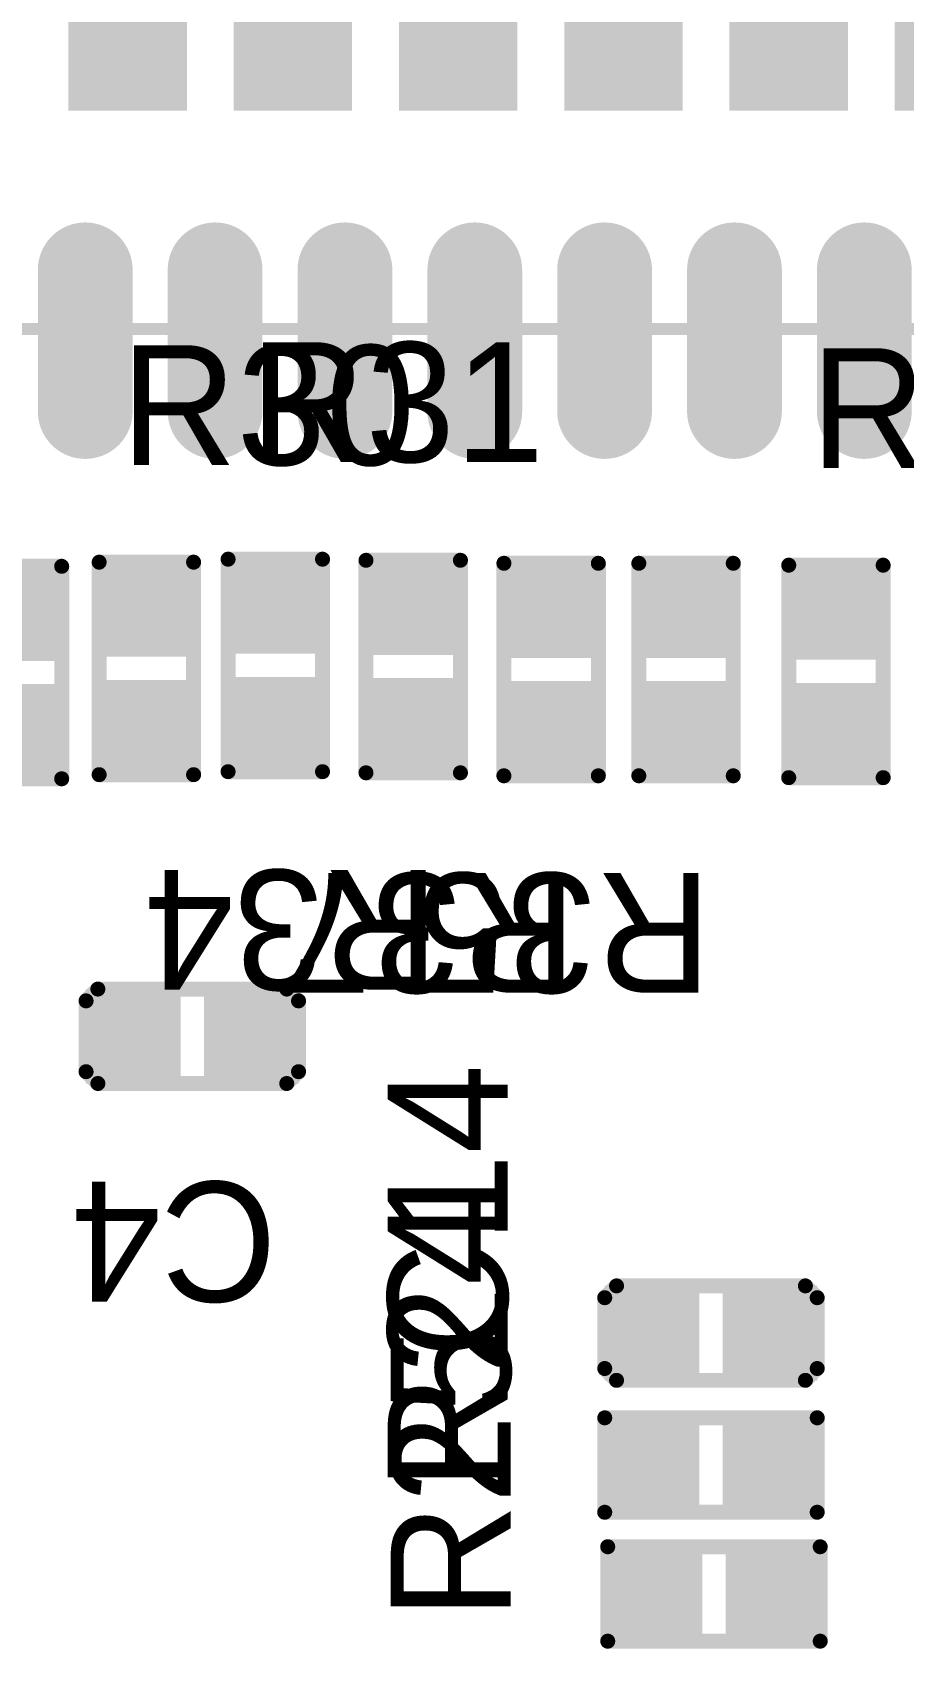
# Model space of a CAD drawing. Extents: x 2.68 to 4.92, y 2.73 to 4.69.
# Drawn here: x 3.727 to 4.018, y 3.184 to 3.723 of the extents above; entities that cross this region are included whole.
import ezdxf

# ---------------------------------------------------------------- set-up
doc = ezdxf.new("R2010")
doc.units = 0
doc.layers.get('0').update_dxf_attribs({"linetype": 'CONTINUOUS'})
for name, color, linetype in [('TOPLAYER', 1, 'CONTINUOUS'), ('TOPOVERLAY', 2, 'CONTINUOUS'), ('TOPPASTE', 8, 'CONTINUOUS'), ('TOPSOLDER', 216, 'CONTINUOUS')]:
    doc.layers.add(name, color=color, linetype=linetype)

# ---------------------------------------------------------------- blocks, each defined once
blk = doc.blocks.new('SIM868_1')
at = {"layer": 'TOPLAYER', "const_width": 0.02362}
for points in [[(0.02362, -0.08661), (-0.02362, -0.08661)], [(0.02362, -0.12992), (-0.02362, -0.12992)], [(0.02362, -0.17323), (-0.02362, -0.17323)], [(0.02362, -0.21654), (-0.02362, -0.21654)], [(0.02362, -0.25984), (-0.02362, -0.25984)], [(0.02362, -0.30315), (-0.02362, -0.30315)], [(0.02362, -0.34646), (-0.02362, -0.34646)]]:
    blk.add_lwpolyline(points, dxfattribs=at)
at = {"layer": 'TOPLAYER', "const_width": 0.01181}
for points in [[(-0.02953, -0.08661, 1), (-0.01772, -0.08661, 1)], [(0.01772, -0.08661, 1), (0.02953, -0.08661, 1)], [(-0.02953, -0.12992, 1), (-0.01772, -0.12992, 1)], [(0.01772, -0.12992, 1), (0.02953, -0.12992, 1)], [(-0.02953, -0.17323, 1), (-0.01772, -0.17323, 1)], [(0.01772, -0.17323, 1), (0.02953, -0.17323, 1)], [(-0.02953, -0.21654, 1), (-0.01772, -0.21654, 1)], [(0.01772, -0.21654, 1), (0.02953, -0.21654, 1)], [(-0.02953, -0.25984, 1), (-0.01772, -0.25984, 1)], [(0.01772, -0.25984, 1), (0.02953, -0.25984, 1)], [(-0.02953, -0.30315, 1), (-0.01772, -0.30315, 1)], [(0.01772, -0.30315, 1), (0.02953, -0.30315, 1)], [(-0.02953, -0.34646, 1), (-0.01772, -0.34646, 1)], [(0.01772, -0.34646, 1), (0.02953, -0.34646, 1)]]:
    blk.add_lwpolyline(points, format="xyb", close=True, dxfattribs=at)
at = {"layer": 'TOPLAYER'}
for points in [[(0.08067, -0.1165), (0.12004, -0.1165), (0.08067, -0.08501), (0.12004, -0.08501)], [(0.08067, -0.17162), (0.12004, -0.17162), (0.08067, -0.14013), (0.12004, -0.14013)], [(0.08067, -0.22674), (0.12004, -0.22674), (0.08067, -0.19524), (0.12004, -0.19524)], [(0.08067, -0.28186), (0.12004, -0.28186), (0.08067, -0.25036), (0.12004, -0.25036)], [(0.08067, -0.33698), (0.12004, -0.33698), (0.08067, -0.30548), (0.12004, -0.30548)]]:
    blk.add_solid(points, dxfattribs=at)
at = {"layer": 'TOPOVERLAY', "const_width": 0.004}
blk.add_lwpolyline([(0.00394, 0.06827), (0.00394, -0.476)], dxfattribs=at)
at = {"layer": 'TOPPASTE', "const_width": 0.02362}
for points in [[(0.02362, -0.08661), (-0.02362, -0.08661)], [(0.02362, -0.12992), (-0.02362, -0.12992)], [(0.02362, -0.17323), (-0.02362, -0.17323)], [(0.02362, -0.21654), (-0.02362, -0.21654)], [(0.02362, -0.25984), (-0.02362, -0.25984)], [(0.02362, -0.30315), (-0.02362, -0.30315)], [(0.02362, -0.34646), (-0.02362, -0.34646)]]:
    blk.add_lwpolyline(points, dxfattribs=at)
at = {"layer": 'TOPPASTE', "const_width": 0.01181}
for points in [[(-0.02953, -0.08661, 1), (-0.01772, -0.08661, 1)], [(0.01772, -0.08661, 1), (0.02953, -0.08661, 1)], [(-0.02953, -0.12992, 1), (-0.01772, -0.12992, 1)], [(0.01772, -0.12992, 1), (0.02953, -0.12992, 1)], [(-0.02953, -0.17323, 1), (-0.01772, -0.17323, 1)], [(0.01772, -0.17323, 1), (0.02953, -0.17323, 1)], [(-0.02953, -0.21654, 1), (-0.01772, -0.21654, 1)], [(0.01772, -0.21654, 1), (0.02953, -0.21654, 1)], [(-0.02953, -0.25984, 1), (-0.01772, -0.25984, 1)], [(0.01772, -0.25984, 1), (0.02953, -0.25984, 1)], [(-0.02953, -0.30315, 1), (-0.01772, -0.30315, 1)], [(0.01772, -0.30315, 1), (0.02953, -0.30315, 1)], [(-0.02953, -0.34646, 1), (-0.01772, -0.34646, 1)], [(0.01772, -0.34646, 1), (0.02953, -0.34646, 1)]]:
    blk.add_lwpolyline(points, format="xyb", close=True, dxfattribs=at)
at = {"layer": 'TOPPASTE'}
for points in [[(0.08067, -0.1165), (0.12004, -0.1165), (0.08067, -0.08501), (0.12004, -0.08501)], [(0.08067, -0.17162), (0.12004, -0.17162), (0.08067, -0.14013), (0.12004, -0.14013)], [(0.08067, -0.22674), (0.12004, -0.22674), (0.08067, -0.19524), (0.12004, -0.19524)], [(0.08067, -0.28186), (0.12004, -0.28186), (0.08067, -0.25036), (0.12004, -0.25036)], [(0.08067, -0.33698), (0.12004, -0.33698), (0.08067, -0.30548), (0.12004, -0.30548)]]:
    blk.add_solid(points, dxfattribs=at)
at = {"layer": 'TOPSOLDER', "const_width": 0.03162}
for points in [[(0.02362, -0.08661), (-0.02362, -0.08661)], [(0.02362, -0.12992), (-0.02362, -0.12992)], [(0.02362, -0.17323), (-0.02362, -0.17323)], [(0.02362, -0.21654), (-0.02362, -0.21654)], [(0.02362, -0.25984), (-0.02362, -0.25984)], [(0.02362, -0.30315), (-0.02362, -0.30315)], [(0.02362, -0.34646), (-0.02362, -0.34646)]]:
    blk.add_lwpolyline(points, dxfattribs=at)
at = {"layer": 'TOPSOLDER', "const_width": 0.01581}
for points in [[(-0.03153, -0.08661, 1), (-0.01572, -0.08661, 1)], [(0.01572, -0.08661, 1), (0.03153, -0.08661, 1)], [(-0.03153, -0.12992, 1), (-0.01572, -0.12992, 1)], [(0.01572, -0.12992, 1), (0.03153, -0.12992, 1)], [(-0.03153, -0.17323, 1), (-0.01572, -0.17323, 1)], [(0.01572, -0.17323, 1), (0.03153, -0.17323, 1)], [(-0.03153, -0.21654, 1), (-0.01572, -0.21654, 1)], [(0.01572, -0.21654, 1), (0.03153, -0.21654, 1)], [(-0.03153, -0.25984, 1), (-0.01572, -0.25984, 1)], [(0.01572, -0.25984, 1), (0.03153, -0.25984, 1)], [(-0.03153, -0.30315, 1), (-0.01572, -0.30315, 1)], [(0.01572, -0.30315, 1), (0.03153, -0.30315, 1)], [(-0.03153, -0.34646, 1), (-0.01572, -0.34646, 1)], [(0.01572, -0.34646, 1), (0.03153, -0.34646, 1)]]:
    blk.add_lwpolyline(points, format="xyb", close=True, dxfattribs=at)
at = {"layer": 'TOPSOLDER'}
for points in [[(0.07667, -0.1205), (0.12404, -0.1205), (0.07667, -0.08101), (0.12404, -0.08101)], [(0.07667, -0.17562), (0.12404, -0.17562), (0.07667, -0.13613), (0.12404, -0.13613)], [(0.07667, -0.23074), (0.12404, -0.23074), (0.07667, -0.19124), (0.12404, -0.19124)], [(0.07667, -0.28586), (0.12404, -0.28586), (0.07667, -0.24636), (0.12404, -0.24636)], [(0.07667, -0.34098), (0.12404, -0.34098), (0.07667, -0.30148), (0.12404, -0.30148)], [(0.07667, -0.39609), (0.12404, -0.39609), (0.07667, -0.3566), (0.12404, -0.3566)]]:
    blk.add_solid(points, dxfattribs=at)
blk = doc.blocks.new('0402C_9')
at = {"layer": 'TOPLAYER'}
for points in [[(-0.01181, -0.01181), (0.01181, -0.01181), (-0.01181, 0.01181), (0.01181, 0.01181)], [(0.02756, -0.01181), (0.05118, -0.01181), (0.02756, 0.01181), (0.05118, 0.01181)]]:
    blk.add_solid(points, dxfattribs=at)
at = {"layer": 'TOPOVERLAY', "const_width": 0.005}
for points in [[(-0.01181, 0.01575), (-0.01575, 0.01181)], [(0.05118, 0.01575), (-0.01181, 0.01575)], [(0.05512, 0.01181), (0.05118, 0.01575)], [(-0.01575, 0.01181), (-0.01575, 0.01181)], [(-0.01575, 0.01181), (-0.01575, -0.01181)], [(0.05512, 0.01181), (0.05512, 0.01181)], [(0.05512, 0.01181), (0.05512, -0.01181)], [(-0.01181, -0.01575), (-0.01575, -0.01181)], [(-0.01575, -0.01181), (-0.01575, -0.01181)], [(0.05512, -0.01181), (0.05118, -0.01575)], [(0.05512, -0.01181), (0.05512, -0.01181)], [(0.05118, -0.01575), (-0.01181, -0.01575)], [(0.05118, -0.01575), (0.05118, -0.01575)]]:
    blk.add_lwpolyline(points, dxfattribs=at)
at = {"layer": 'TOPOVERLAY', "const_width": 0.0025}
for points in [[(-0.01306, 0.01575, 1), (-0.01056, 0.01575, 1)], [(-0.01306, 0.01575, 1), (-0.01056, 0.01575, 1)], [(0.04993, 0.01575, 1), (0.05243, 0.01575, 1)], [(0.04993, 0.01575, 1), (0.05243, 0.01575, 1)], [(-0.017, 0.01181, 1), (-0.0145, 0.01181, 1)], [(-0.017, 0.01181, 1), (-0.0145, 0.01181, 1)], [(-0.017, 0.01181, 1), (-0.0145, 0.01181, 1)], [(-0.017, 0.01181, 1), (-0.0145, 0.01181, 1)], [(0.05387, 0.01181, 1), (0.05637, 0.01181, 1)], [(0.05387, 0.01181, 1), (0.05637, 0.01181, 1)], [(0.05387, 0.01181, 1), (0.05637, 0.01181, 1)], [(0.05387, 0.01181, 1), (0.05637, 0.01181, 1)], [(-0.017, -0.01181, 1), (-0.0145, -0.01181, 1)], [(-0.017, -0.01181, 1), (-0.0145, -0.01181, 1)], [(-0.017, -0.01181, 1), (-0.0145, -0.01181, 1)], [(-0.017, -0.01181, 1), (-0.0145, -0.01181, 1)], [(0.05387, -0.01181, 1), (0.05637, -0.01181, 1)], [(0.05387, -0.01181, 1), (0.05637, -0.01181, 1)], [(0.05387, -0.01181, 1), (0.05637, -0.01181, 1)], [(0.05387, -0.01181, 1), (0.05637, -0.01181, 1)], [(-0.01306, -0.01575, 1), (-0.01056, -0.01575, 1)], [(-0.01306, -0.01575, 1), (-0.01056, -0.01575, 1)], [(0.04993, -0.01575, 1), (0.05243, -0.01575, 1)], [(0.04993, -0.01575, 1), (0.05243, -0.01575, 1)], [(0.04993, -0.01575, 1), (0.05243, -0.01575, 1)], [(0.04993, -0.01575, 1), (0.05243, -0.01575, 1)]]:
    blk.add_lwpolyline(points, format="xyb", close=True, dxfattribs=at)
at = {"layer": 'TOPPASTE'}
for points in [[(-0.01181, -0.01181), (0.01181, -0.01181), (-0.01181, 0.01181), (0.01181, 0.01181)], [(0.02756, -0.01181), (0.05118, -0.01181), (0.02756, 0.01181), (0.05118, 0.01181)]]:
    blk.add_solid(points, dxfattribs=at)
at = {"layer": 'TOPSOLDER'}
for points in [[(-0.01581, -0.01581), (0.01581, -0.01581), (-0.01581, 0.01581), (0.01581, 0.01581)], [(0.02356, -0.01581), (0.05518, -0.01581), (0.02356, 0.01581), (0.05518, 0.01581)]]:
    blk.add_solid(points, dxfattribs=at)
blk = doc.blocks.new('0402C_17')
at = {"layer": 'TOPLAYER'}
for points in [[(-0.01181, -0.01181), (0.01181, -0.01181), (-0.01181, 0.01181), (0.01181, 0.01181)], [(0.02756, -0.01181), (0.05118, -0.01181), (0.02756, 0.01181), (0.05118, 0.01181)]]:
    blk.add_solid(points, dxfattribs=at)
at = {"layer": 'TOPOVERLAY', "const_width": 0.005}
for points in [[(-0.01181, 0.01575), (-0.01575, 0.01181)], [(0.05118, 0.01575), (-0.01181, 0.01575)], [(0.05512, 0.01181), (0.05118, 0.01575)], [(-0.01575, 0.01181), (-0.01575, 0.01181)], [(-0.01575, 0.01181), (-0.01575, -0.01181)], [(0.05512, 0.01181), (0.05512, 0.01181)], [(0.05512, 0.01181), (0.05512, -0.01181)], [(-0.01181, -0.01575), (-0.01575, -0.01181)], [(-0.01575, -0.01181), (-0.01575, -0.01181)], [(0.05512, -0.01181), (0.05118, -0.01575)], [(0.05512, -0.01181), (0.05512, -0.01181)], [(0.05118, -0.01575), (-0.01181, -0.01575)], [(0.05118, -0.01575), (0.05118, -0.01575)]]:
    blk.add_lwpolyline(points, dxfattribs=at)
at = {"layer": 'TOPOVERLAY', "const_width": 0.0025}
for points in [[(-0.01306, 0.01575, 1), (-0.01056, 0.01575, 1)], [(-0.01306, 0.01575, 1), (-0.01056, 0.01575, 1)], [(0.04993, 0.01575, 1), (0.05243, 0.01575, 1)], [(0.04993, 0.01575, 1), (0.05243, 0.01575, 1)], [(-0.017, 0.01181, 1), (-0.0145, 0.01181, 1)], [(-0.017, 0.01181, 1), (-0.0145, 0.01181, 1)], [(-0.017, 0.01181, 1), (-0.0145, 0.01181, 1)], [(-0.017, 0.01181, 1), (-0.0145, 0.01181, 1)], [(0.05387, 0.01181, 1), (0.05637, 0.01181, 1)], [(0.05387, 0.01181, 1), (0.05637, 0.01181, 1)], [(0.05387, 0.01181, 1), (0.05637, 0.01181, 1)], [(0.05387, 0.01181, 1), (0.05637, 0.01181, 1)], [(-0.017, -0.01181, 1), (-0.0145, -0.01181, 1)], [(-0.017, -0.01181, 1), (-0.0145, -0.01181, 1)], [(-0.017, -0.01181, 1), (-0.0145, -0.01181, 1)], [(-0.017, -0.01181, 1), (-0.0145, -0.01181, 1)], [(0.05387, -0.01181, 1), (0.05637, -0.01181, 1)], [(0.05387, -0.01181, 1), (0.05637, -0.01181, 1)], [(0.05387, -0.01181, 1), (0.05637, -0.01181, 1)], [(0.05387, -0.01181, 1), (0.05637, -0.01181, 1)], [(-0.01306, -0.01575, 1), (-0.01056, -0.01575, 1)], [(-0.01306, -0.01575, 1), (-0.01056, -0.01575, 1)], [(0.04993, -0.01575, 1), (0.05243, -0.01575, 1)], [(0.04993, -0.01575, 1), (0.05243, -0.01575, 1)], [(0.04993, -0.01575, 1), (0.05243, -0.01575, 1)], [(0.04993, -0.01575, 1), (0.05243, -0.01575, 1)]]:
    blk.add_lwpolyline(points, format="xyb", close=True, dxfattribs=at)
at = {"layer": 'TOPPASTE'}
for points in [[(-0.01181, -0.01181), (0.01181, -0.01181), (-0.01181, 0.01181), (0.01181, 0.01181)], [(0.02756, -0.01181), (0.05118, -0.01181), (0.02756, 0.01181), (0.05118, 0.01181)]]:
    blk.add_solid(points, dxfattribs=at)
at = {"layer": 'TOPSOLDER'}
for points in [[(-0.01581, -0.01581), (0.01581, -0.01581), (-0.01581, 0.01581), (0.01581, 0.01581)], [(0.02356, -0.01581), (0.05518, -0.01581), (0.02356, 0.01581), (0.05518, 0.01581)]]:
    blk.add_solid(points, dxfattribs=at)
blk = doc.blocks.new('0402R_64')
at = {"layer": 'TOPLAYER'}
for points in [[(-0.01181, -0.01181), (0.01181, -0.01181), (-0.01181, 0.01181), (0.01181, 0.01181)], [(0.02756, -0.01181), (0.05118, -0.01181), (0.02756, 0.01181), (0.05118, 0.01181)]]:
    blk.add_solid(points, dxfattribs=at)
at = {"layer": 'TOPOVERLAY', "const_width": 0.005}
for points in [[(0.05512, 0.01575), (-0.01575, 0.01575)], [(-0.01575, 0.01575), (-0.01575, -0.01575)], [(0.05512, 0.01575), (0.05512, -0.01575)], [(0.05512, -0.01575), (-0.01575, -0.01575)]]:
    blk.add_lwpolyline(points, dxfattribs=at)
at = {"layer": 'TOPOVERLAY', "const_width": 0.0025}
for points in [[(-0.017, 0.01575, 1), (-0.0145, 0.01575, 1)], [(-0.017, 0.01575, 1), (-0.0145, 0.01575, 1)], [(0.05387, 0.01575, 1), (0.05637, 0.01575, 1)], [(0.05387, 0.01575, 1), (0.05637, 0.01575, 1)], [(-0.017, -0.01575, 1), (-0.0145, -0.01575, 1)], [(-0.017, -0.01575, 1), (-0.0145, -0.01575, 1)], [(0.05387, -0.01575, 1), (0.05637, -0.01575, 1)], [(0.05387, -0.01575, 1), (0.05637, -0.01575, 1)]]:
    blk.add_lwpolyline(points, format="xyb", close=True, dxfattribs=at)
at = {"layer": 'TOPPASTE'}
for points in [[(-0.01181, -0.01181), (0.01181, -0.01181), (-0.01181, 0.01181), (0.01181, 0.01181)], [(0.02756, -0.01181), (0.05118, -0.01181), (0.02756, 0.01181), (0.05118, 0.01181)]]:
    blk.add_solid(points, dxfattribs=at)
at = {"layer": 'TOPSOLDER'}
for points in [[(-0.01581, -0.01581), (0.01581, -0.01581), (-0.01581, 0.01581), (0.01581, 0.01581)], [(0.02356, -0.01581), (0.05518, -0.01581), (0.02356, 0.01581), (0.05518, 0.01581)]]:
    blk.add_solid(points, dxfattribs=at)
blk = doc.blocks.new('0402R_65')
at = {"layer": 'TOPLAYER'}
for points in [[(-0.01181, -0.01181), (0.01181, -0.01181), (-0.01181, 0.01181), (0.01181, 0.01181)], [(0.02756, -0.01181), (0.05118, -0.01181), (0.02756, 0.01181), (0.05118, 0.01181)]]:
    blk.add_solid(points, dxfattribs=at)
at = {"layer": 'TOPOVERLAY', "const_width": 0.005}
for points in [[(0.05512, 0.01575), (-0.01575, 0.01575)], [(-0.01575, 0.01575), (-0.01575, -0.01575)], [(0.05512, 0.01575), (0.05512, -0.01575)], [(0.05512, -0.01575), (-0.01575, -0.01575)]]:
    blk.add_lwpolyline(points, dxfattribs=at)
at = {"layer": 'TOPOVERLAY', "const_width": 0.0025}
for points in [[(-0.017, 0.01575, 1), (-0.0145, 0.01575, 1)], [(-0.017, 0.01575, 1), (-0.0145, 0.01575, 1)], [(0.05387, 0.01575, 1), (0.05637, 0.01575, 1)], [(0.05387, 0.01575, 1), (0.05637, 0.01575, 1)], [(-0.017, -0.01575, 1), (-0.0145, -0.01575, 1)], [(-0.017, -0.01575, 1), (-0.0145, -0.01575, 1)], [(0.05387, -0.01575, 1), (0.05637, -0.01575, 1)], [(0.05387, -0.01575, 1), (0.05637, -0.01575, 1)]]:
    blk.add_lwpolyline(points, format="xyb", close=True, dxfattribs=at)
at = {"layer": 'TOPPASTE'}
for points in [[(-0.01181, -0.01181), (0.01181, -0.01181), (-0.01181, 0.01181), (0.01181, 0.01181)], [(0.02756, -0.01181), (0.05118, -0.01181), (0.02756, 0.01181), (0.05118, 0.01181)]]:
    blk.add_solid(points, dxfattribs=at)
at = {"layer": 'TOPSOLDER'}
for points in [[(-0.01581, -0.01581), (0.01581, -0.01581), (-0.01581, 0.01581), (0.01581, 0.01581)], [(0.02356, -0.01581), (0.05518, -0.01581), (0.02356, 0.01581), (0.05518, 0.01581)]]:
    blk.add_solid(points, dxfattribs=at)
blk = doc.blocks.new('0402R_70')
at = {"layer": 'TOPLAYER'}
for points in [[(-0.01181, -0.01181), (0.01181, -0.01181), (-0.01181, 0.01181), (0.01181, 0.01181)], [(0.02756, -0.01181), (0.05118, -0.01181), (0.02756, 0.01181), (0.05118, 0.01181)]]:
    blk.add_solid(points, dxfattribs=at)
at = {"layer": 'TOPOVERLAY', "const_width": 0.005}
for points in [[(-0.01575, 0.01575), (0.05512, 0.01575)], [(-0.01575, 0.01575), (-0.01575, -0.01575)], [(0.05512, 0.01575), (0.05512, -0.01575)], [(-0.01575, -0.01575), (0.05512, -0.01575)]]:
    blk.add_lwpolyline(points, dxfattribs=at)
at = {"layer": 'TOPOVERLAY', "const_width": 0.0025}
for points in [[(-0.017, 0.01575, 1), (-0.0145, 0.01575, 1)], [(-0.017, 0.01575, 1), (-0.0145, 0.01575, 1)], [(0.05387, 0.01575, 1), (0.05637, 0.01575, 1)], [(0.05387, 0.01575, 1), (0.05637, 0.01575, 1)], [(-0.017, -0.01575, 1), (-0.0145, -0.01575, 1)], [(-0.017, -0.01575, 1), (-0.0145, -0.01575, 1)], [(0.05387, -0.01575, 1), (0.05637, -0.01575, 1)], [(0.05387, -0.01575, 1), (0.05637, -0.01575, 1)]]:
    blk.add_lwpolyline(points, format="xyb", close=True, dxfattribs=at)
at = {"layer": 'TOPPASTE'}
for points in [[(-0.01181, -0.01181), (0.01181, -0.01181), (-0.01181, 0.01181), (0.01181, 0.01181)], [(0.02756, -0.01181), (0.05118, -0.01181), (0.02756, 0.01181), (0.05118, 0.01181)]]:
    blk.add_solid(points, dxfattribs=at)
at = {"layer": 'TOPSOLDER'}
for points in [[(-0.01581, -0.01581), (0.01581, -0.01581), (-0.01581, 0.01581), (0.01581, 0.01581)], [(0.02356, -0.01581), (0.05518, -0.01581), (0.02356, 0.01581), (0.05518, 0.01581)]]:
    blk.add_solid(points, dxfattribs=at)
blk = doc.blocks.new('0402R_71')
at = {"layer": 'TOPLAYER'}
for points in [[(-0.01181, -0.01181), (0.01181, -0.01181), (-0.01181, 0.01181), (0.01181, 0.01181)], [(0.02756, -0.01181), (0.05118, -0.01181), (0.02756, 0.01181), (0.05118, 0.01181)]]:
    blk.add_solid(points, dxfattribs=at)
at = {"layer": 'TOPOVERLAY', "const_width": 0.005}
for points in [[(-0.01575, 0.01575), (0.05512, 0.01575)], [(-0.01575, 0.01575), (-0.01575, -0.01575)], [(0.05512, 0.01575), (0.05512, -0.01575)], [(-0.01575, -0.01575), (0.05512, -0.01575)]]:
    blk.add_lwpolyline(points, dxfattribs=at)
at = {"layer": 'TOPOVERLAY', "const_width": 0.0025}
for points in [[(-0.017, 0.01575, 1), (-0.0145, 0.01575, 1)], [(-0.017, 0.01575, 1), (-0.0145, 0.01575, 1)], [(0.05387, 0.01575, 1), (0.05637, 0.01575, 1)], [(0.05387, 0.01575, 1), (0.05637, 0.01575, 1)], [(-0.017, -0.01575, 1), (-0.0145, -0.01575, 1)], [(-0.017, -0.01575, 1), (-0.0145, -0.01575, 1)], [(0.05387, -0.01575, 1), (0.05637, -0.01575, 1)], [(0.05387, -0.01575, 1), (0.05637, -0.01575, 1)]]:
    blk.add_lwpolyline(points, format="xyb", close=True, dxfattribs=at)
at = {"layer": 'TOPPASTE'}
for points in [[(-0.01181, -0.01181), (0.01181, -0.01181), (-0.01181, 0.01181), (0.01181, 0.01181)], [(0.02756, -0.01181), (0.05118, -0.01181), (0.02756, 0.01181), (0.05118, 0.01181)]]:
    blk.add_solid(points, dxfattribs=at)
at = {"layer": 'TOPSOLDER'}
for points in [[(-0.01581, -0.01581), (0.01581, -0.01581), (-0.01581, 0.01581), (0.01581, 0.01581)], [(0.02356, -0.01581), (0.05518, -0.01581), (0.02356, 0.01581), (0.05518, 0.01581)]]:
    blk.add_solid(points, dxfattribs=at)
blk = doc.blocks.new('0402R_72')
at = {"layer": 'TOPLAYER'}
for points in [[(-0.01181, -0.01181), (0.01181, -0.01181), (-0.01181, 0.01181), (0.01181, 0.01181)], [(0.02756, -0.01181), (0.05118, -0.01181), (0.02756, 0.01181), (0.05118, 0.01181)]]:
    blk.add_solid(points, dxfattribs=at)
at = {"layer": 'TOPOVERLAY', "const_width": 0.005}
for points in [[(-0.01575, 0.01575), (0.05512, 0.01575)], [(-0.01575, 0.01575), (-0.01575, -0.01575)], [(0.05512, 0.01575), (0.05512, -0.01575)], [(-0.01575, -0.01575), (0.05512, -0.01575)]]:
    blk.add_lwpolyline(points, dxfattribs=at)
at = {"layer": 'TOPOVERLAY', "const_width": 0.0025}
for points in [[(-0.017, 0.01575, 1), (-0.0145, 0.01575, 1)], [(-0.017, 0.01575, 1), (-0.0145, 0.01575, 1)], [(0.05387, 0.01575, 1), (0.05637, 0.01575, 1)], [(0.05387, 0.01575, 1), (0.05637, 0.01575, 1)], [(-0.017, -0.01575, 1), (-0.0145, -0.01575, 1)], [(-0.017, -0.01575, 1), (-0.0145, -0.01575, 1)], [(0.05387, -0.01575, 1), (0.05637, -0.01575, 1)], [(0.05387, -0.01575, 1), (0.05637, -0.01575, 1)]]:
    blk.add_lwpolyline(points, format="xyb", close=True, dxfattribs=at)
at = {"layer": 'TOPPASTE'}
for points in [[(-0.01181, -0.01181), (0.01181, -0.01181), (-0.01181, 0.01181), (0.01181, 0.01181)], [(0.02756, -0.01181), (0.05118, -0.01181), (0.02756, 0.01181), (0.05118, 0.01181)]]:
    blk.add_solid(points, dxfattribs=at)
at = {"layer": 'TOPSOLDER'}
for points in [[(-0.01581, -0.01581), (0.01581, -0.01581), (-0.01581, 0.01581), (0.01581, 0.01581)], [(0.02356, -0.01581), (0.05518, -0.01581), (0.02356, 0.01581), (0.05518, 0.01581)]]:
    blk.add_solid(points, dxfattribs=at)
blk = doc.blocks.new('0402R_73')
at = {"layer": 'TOPLAYER'}
for points in [[(-0.01181, -0.01181), (0.01181, -0.01181), (-0.01181, 0.01181), (0.01181, 0.01181)], [(0.02756, -0.01181), (0.05118, -0.01181), (0.02756, 0.01181), (0.05118, 0.01181)]]:
    blk.add_solid(points, dxfattribs=at)
at = {"layer": 'TOPOVERLAY', "const_width": 0.005}
for points in [[(0.05512, 0.01575), (-0.01575, 0.01575)], [(-0.01575, -0.01575), (-0.01575, 0.01575)], [(0.05512, -0.01575), (0.05512, 0.01575)], [(0.05512, -0.01575), (-0.01575, -0.01575)]]:
    blk.add_lwpolyline(points, dxfattribs=at)
at = {"layer": 'TOPOVERLAY', "const_width": 0.0025}
for points in [[(-0.017, 0.01575, 1), (-0.0145, 0.01575, 1)], [(-0.017, 0.01575, 1), (-0.0145, 0.01575, 1)], [(0.05387, 0.01575, 1), (0.05637, 0.01575, 1)], [(0.05387, 0.01575, 1), (0.05637, 0.01575, 1)], [(-0.017, -0.01575, 1), (-0.0145, -0.01575, 1)], [(-0.017, -0.01575, 1), (-0.0145, -0.01575, 1)], [(0.05387, -0.01575, 1), (0.05637, -0.01575, 1)], [(0.05387, -0.01575, 1), (0.05637, -0.01575, 1)]]:
    blk.add_lwpolyline(points, format="xyb", close=True, dxfattribs=at)
at = {"layer": 'TOPPASTE'}
for points in [[(-0.01181, -0.01181), (0.01181, -0.01181), (-0.01181, 0.01181), (0.01181, 0.01181)], [(0.02756, -0.01181), (0.05118, -0.01181), (0.02756, 0.01181), (0.05118, 0.01181)]]:
    blk.add_solid(points, dxfattribs=at)
at = {"layer": 'TOPSOLDER'}
for points in [[(-0.01581, -0.01581), (0.01581, -0.01581), (-0.01581, 0.01581), (0.01581, 0.01581)], [(0.02356, -0.01581), (0.05518, -0.01581), (0.02356, 0.01581), (0.05518, 0.01581)]]:
    blk.add_solid(points, dxfattribs=at)
blk = doc.blocks.new('0402R_74')
at = {"layer": 'TOPLAYER'}
for points in [[(-0.01181, -0.01181), (0.01181, -0.01181), (-0.01181, 0.01181), (0.01181, 0.01181)], [(0.02756, -0.01181), (0.05118, -0.01181), (0.02756, 0.01181), (0.05118, 0.01181)]]:
    blk.add_solid(points, dxfattribs=at)
at = {"layer": 'TOPOVERLAY', "const_width": 0.005}
for points in [[(0.05512, 0.01575), (-0.01575, 0.01575)], [(-0.01575, -0.01575), (-0.01575, 0.01575)], [(0.05512, -0.01575), (0.05512, 0.01575)], [(0.05512, -0.01575), (-0.01575, -0.01575)]]:
    blk.add_lwpolyline(points, dxfattribs=at)
at = {"layer": 'TOPOVERLAY', "const_width": 0.0025}
for points in [[(-0.017, 0.01575, 1), (-0.0145, 0.01575, 1)], [(-0.017, 0.01575, 1), (-0.0145, 0.01575, 1)], [(0.05387, 0.01575, 1), (0.05637, 0.01575, 1)], [(0.05387, 0.01575, 1), (0.05637, 0.01575, 1)], [(-0.017, -0.01575, 1), (-0.0145, -0.01575, 1)], [(-0.017, -0.01575, 1), (-0.0145, -0.01575, 1)], [(0.05387, -0.01575, 1), (0.05637, -0.01575, 1)], [(0.05387, -0.01575, 1), (0.05637, -0.01575, 1)]]:
    blk.add_lwpolyline(points, format="xyb", close=True, dxfattribs=at)
at = {"layer": 'TOPPASTE'}
for points in [[(-0.01181, -0.01181), (0.01181, -0.01181), (-0.01181, 0.01181), (0.01181, 0.01181)], [(0.02756, -0.01181), (0.05118, -0.01181), (0.02756, 0.01181), (0.05118, 0.01181)]]:
    blk.add_solid(points, dxfattribs=at)
at = {"layer": 'TOPSOLDER'}
for points in [[(-0.01581, -0.01581), (0.01581, -0.01581), (-0.01581, 0.01581), (0.01581, 0.01581)], [(0.02356, -0.01581), (0.05518, -0.01581), (0.02356, 0.01581), (0.05518, 0.01581)]]:
    blk.add_solid(points, dxfattribs=at)
blk = doc.blocks.new('0402R_75')
at = {"layer": 'TOPLAYER'}
for points in [[(-0.01181, -0.01181), (0.01181, -0.01181), (-0.01181, 0.01181), (0.01181, 0.01181)], [(0.02756, -0.01181), (0.05118, -0.01181), (0.02756, 0.01181), (0.05118, 0.01181)]]:
    blk.add_solid(points, dxfattribs=at)
at = {"layer": 'TOPOVERLAY', "const_width": 0.005}
for points in [[(0.05512, 0.01575), (-0.01575, 0.01575)], [(-0.01575, -0.01575), (-0.01575, 0.01575)], [(0.05512, -0.01575), (0.05512, 0.01575)], [(0.05512, -0.01575), (-0.01575, -0.01575)]]:
    blk.add_lwpolyline(points, dxfattribs=at)
at = {"layer": 'TOPOVERLAY', "const_width": 0.0025}
for points in [[(-0.017, 0.01575, 1), (-0.0145, 0.01575, 1)], [(-0.017, 0.01575, 1), (-0.0145, 0.01575, 1)], [(0.05387, 0.01575, 1), (0.05637, 0.01575, 1)], [(0.05387, 0.01575, 1), (0.05637, 0.01575, 1)], [(-0.017, -0.01575, 1), (-0.0145, -0.01575, 1)], [(-0.017, -0.01575, 1), (-0.0145, -0.01575, 1)], [(0.05387, -0.01575, 1), (0.05637, -0.01575, 1)], [(0.05387, -0.01575, 1), (0.05637, -0.01575, 1)]]:
    blk.add_lwpolyline(points, format="xyb", close=True, dxfattribs=at)
at = {"layer": 'TOPPASTE'}
for points in [[(-0.01181, -0.01181), (0.01181, -0.01181), (-0.01181, 0.01181), (0.01181, 0.01181)], [(0.02756, -0.01181), (0.05118, -0.01181), (0.02756, 0.01181), (0.05118, 0.01181)]]:
    blk.add_solid(points, dxfattribs=at)
at = {"layer": 'TOPSOLDER'}
for points in [[(-0.01581, -0.01581), (0.01581, -0.01581), (-0.01581, 0.01581), (0.01581, 0.01581)], [(0.02356, -0.01581), (0.05518, -0.01581), (0.02356, 0.01581), (0.05518, 0.01581)]]:
    blk.add_solid(points, dxfattribs=at)
blk = doc.blocks.new('0402R_77')
at = {"layer": 'TOPLAYER'}
for points in [[(-0.01181, -0.01181), (0.01181, -0.01181), (-0.01181, 0.01181), (0.01181, 0.01181)], [(0.02756, -0.01181), (0.05118, -0.01181), (0.02756, 0.01181), (0.05118, 0.01181)]]:
    blk.add_solid(points, dxfattribs=at)
at = {"layer": 'TOPOVERLAY', "const_width": 0.005}
for points in [[(0.05512, 0.01575), (-0.01575, 0.01575)], [(-0.01575, -0.01575), (-0.01575, 0.01575)], [(0.05512, -0.01575), (0.05512, 0.01575)], [(0.05512, -0.01575), (-0.01575, -0.01575)]]:
    blk.add_lwpolyline(points, dxfattribs=at)
at = {"layer": 'TOPOVERLAY', "const_width": 0.0025}
for points in [[(-0.017, 0.01575, 1), (-0.0145, 0.01575, 1)], [(-0.017, 0.01575, 1), (-0.0145, 0.01575, 1)], [(0.05387, 0.01575, 1), (0.05637, 0.01575, 1)], [(0.05387, 0.01575, 1), (0.05637, 0.01575, 1)], [(-0.017, -0.01575, 1), (-0.0145, -0.01575, 1)], [(-0.017, -0.01575, 1), (-0.0145, -0.01575, 1)], [(0.05387, -0.01575, 1), (0.05637, -0.01575, 1)], [(0.05387, -0.01575, 1), (0.05637, -0.01575, 1)]]:
    blk.add_lwpolyline(points, format="xyb", close=True, dxfattribs=at)
at = {"layer": 'TOPPASTE'}
for points in [[(-0.01181, -0.01181), (0.01181, -0.01181), (-0.01181, 0.01181), (0.01181, 0.01181)], [(0.02756, -0.01181), (0.05118, -0.01181), (0.02756, 0.01181), (0.05118, 0.01181)]]:
    blk.add_solid(points, dxfattribs=at)
at = {"layer": 'TOPSOLDER'}
for points in [[(-0.01581, -0.01581), (0.01581, -0.01581), (-0.01581, 0.01581), (0.01581, 0.01581)], [(0.02356, -0.01581), (0.05518, -0.01581), (0.02356, 0.01581), (0.05518, 0.01581)]]:
    blk.add_solid(points, dxfattribs=at)

msp = doc.modelspace()

# ---------------------------------------------------------------- block references
for name, p, rotation in [('SIM868_1', (3.658, 3.62), 90), ('0402R_73', (3.721, 3.529), 270), ('0402R_70', (3.765, 3.491), 90), ('0402R_71', (3.808, 3.492), 90), ('0402R_74', (3.854, 3.531), 270), ('0402R_77', (3.9, 3.53), 270), ('0402R_75', (3.945, 3.53), 270), ('0402R_72', (3.995, 3.49), 90), ('0402C_9', (3.8, 3.388), 180), ('0402C_17', (3.973, 3.289), 180), ('0402R_64', (3.973, 3.245), 180), ('0402R_65', (3.974, 3.202), 180)]:
    msp.add_blockref(name, p, dxfattribs=dict(rotation=rotation))

# ---------------------------------------------------------------- texts
at = {"layer": 'TOPOVERLAY'}
for s, p in [('R30', (3.7565, 3.5785)), ('R31', (3.7995, 3.5795)), ('R32', (3.9865, 3.5775))]:
    msp.add_text(s, height=0.04, dxfattribs=at).set_placement(p)
for s, rotation, p in [('R34', 180, (3.8625, 3.4435)), ('R37', 180, (3.9085, 3.4425)), ('R35', 180, (3.9535, 3.4425)), ('C14', 90, (3.8855, 3.2805)), ('C4', 180, (3.8085, 3.3395)), ('R24', 90, (3.8855, 3.2365)), ('R25', 90, (3.8865, 3.1935))]:
    msp.add_text(s, height=0.04, rotation=rotation, dxfattribs=at).set_placement(p)

doc.saveas('drawing.dxf')
